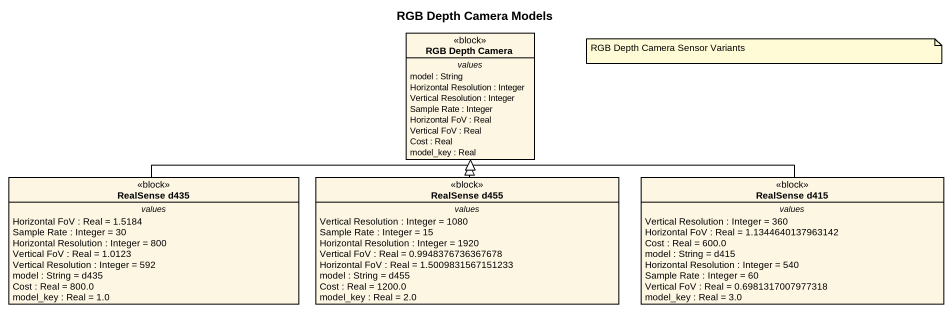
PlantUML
@startuml
title RGB Depth Camera Models
hide circle
hide empty members
class "RGB Depth Camera" as RGB_Depth_Camera <<block>> {
  -- values --
  model : String
  Horizontal Resolution : Integer
  Vertical Resolution : Integer
  Sample Rate : Integer
  Horizontal FoV : Real
  Vertical FoV : Real
  Cost : Real
  model_key : Real
}
class "RealSense d435" as RealSense_d435 <<block>> {
  -- values --
  Horizontal FoV : Real = 1.5184
  Sample Rate : Integer = 30
  Horizontal Resolution : Integer = 800
  Vertical FoV : Real = 1.0123
  Vertical Resolution : Integer = 592
  model : String = d435
  Cost : Real = 800.0
  model_key : Real = 1.0
}
class "RealSense d455" as RealSense_d455 <<block>> {
  -- values --
  Vertical Resolution : Integer = 1080
  Sample Rate : Integer = 15
  Horizontal Resolution : Integer = 1920
  Vertical FoV : Real = 0.9948376736367678
  Horizontal FoV : Real = 1.5009831567151233
  model : String = d455
  Cost : Real = 1200.0
  model_key : Real = 2.0
}
class "RealSense d415" as RealSense_d415 <<block>> {
  -- values --
  Vertical Resolution : Integer = 360
  Horizontal FoV : Real = 1.1344640137963142
  Cost : Real = 600.0
  model : String = d415
  Horizontal Resolution : Integer = 540
  Sample Rate : Integer = 60
  Vertical FoV : Real = 0.6981317007977318
  model_key : Real = 3.0
}
RealSense_d435 -right-|> RGB_Depth_Camera
RealSense_d455 -up-|> RGB_Depth_Camera
RealSense_d415 -left-|> RGB_Depth_Camera
note as N1
  RGB Depth Camera Sensor Variants
end note
@enduml
